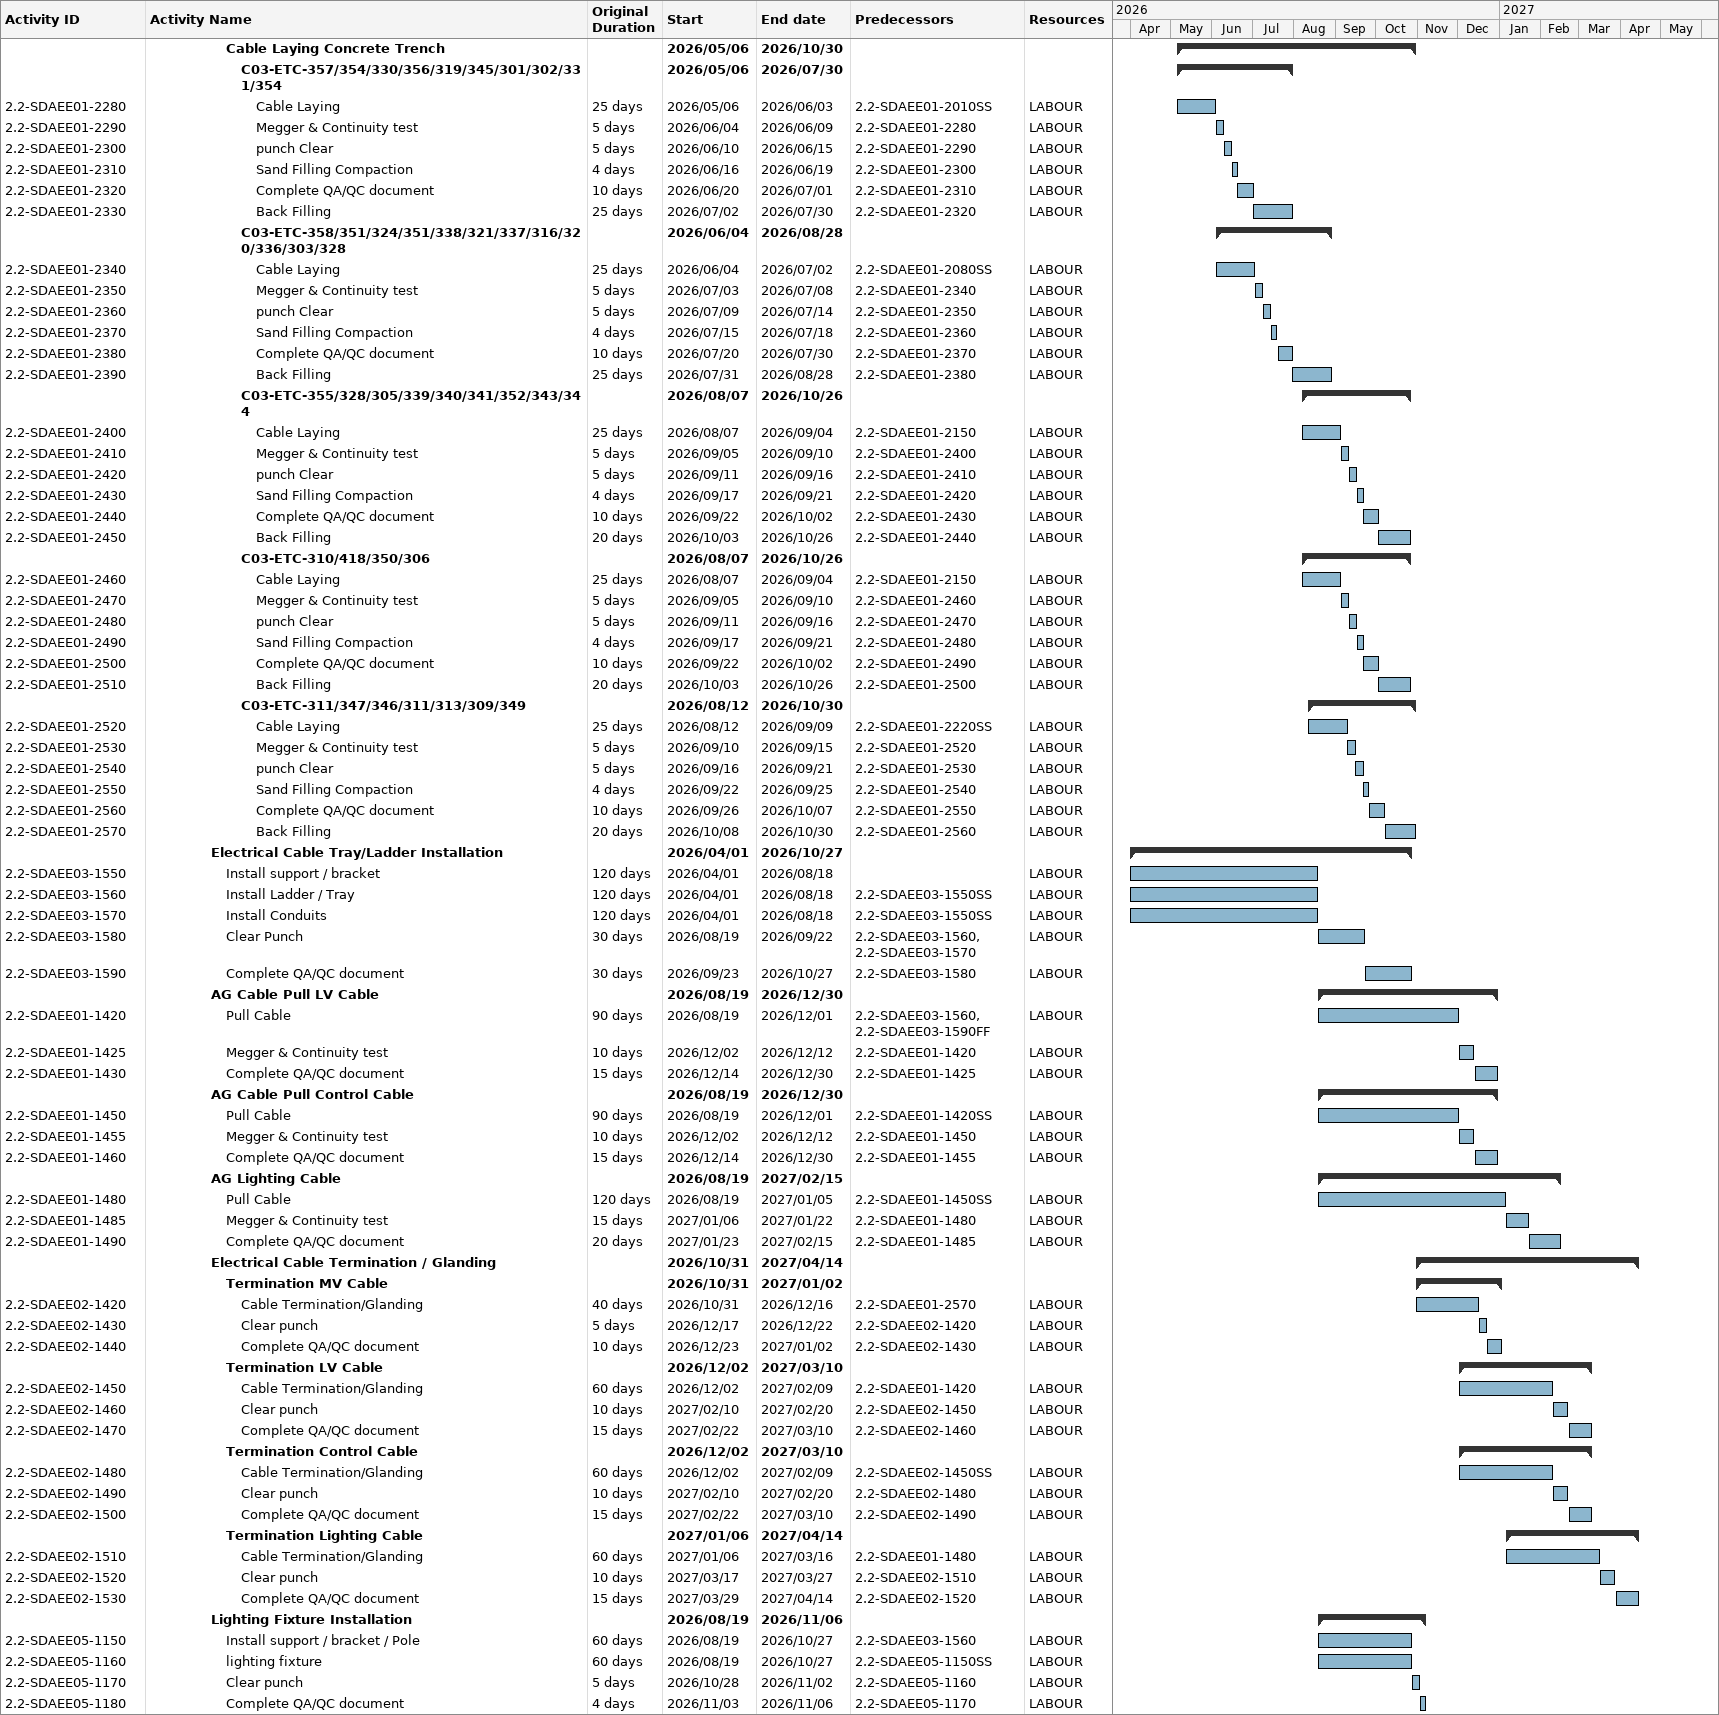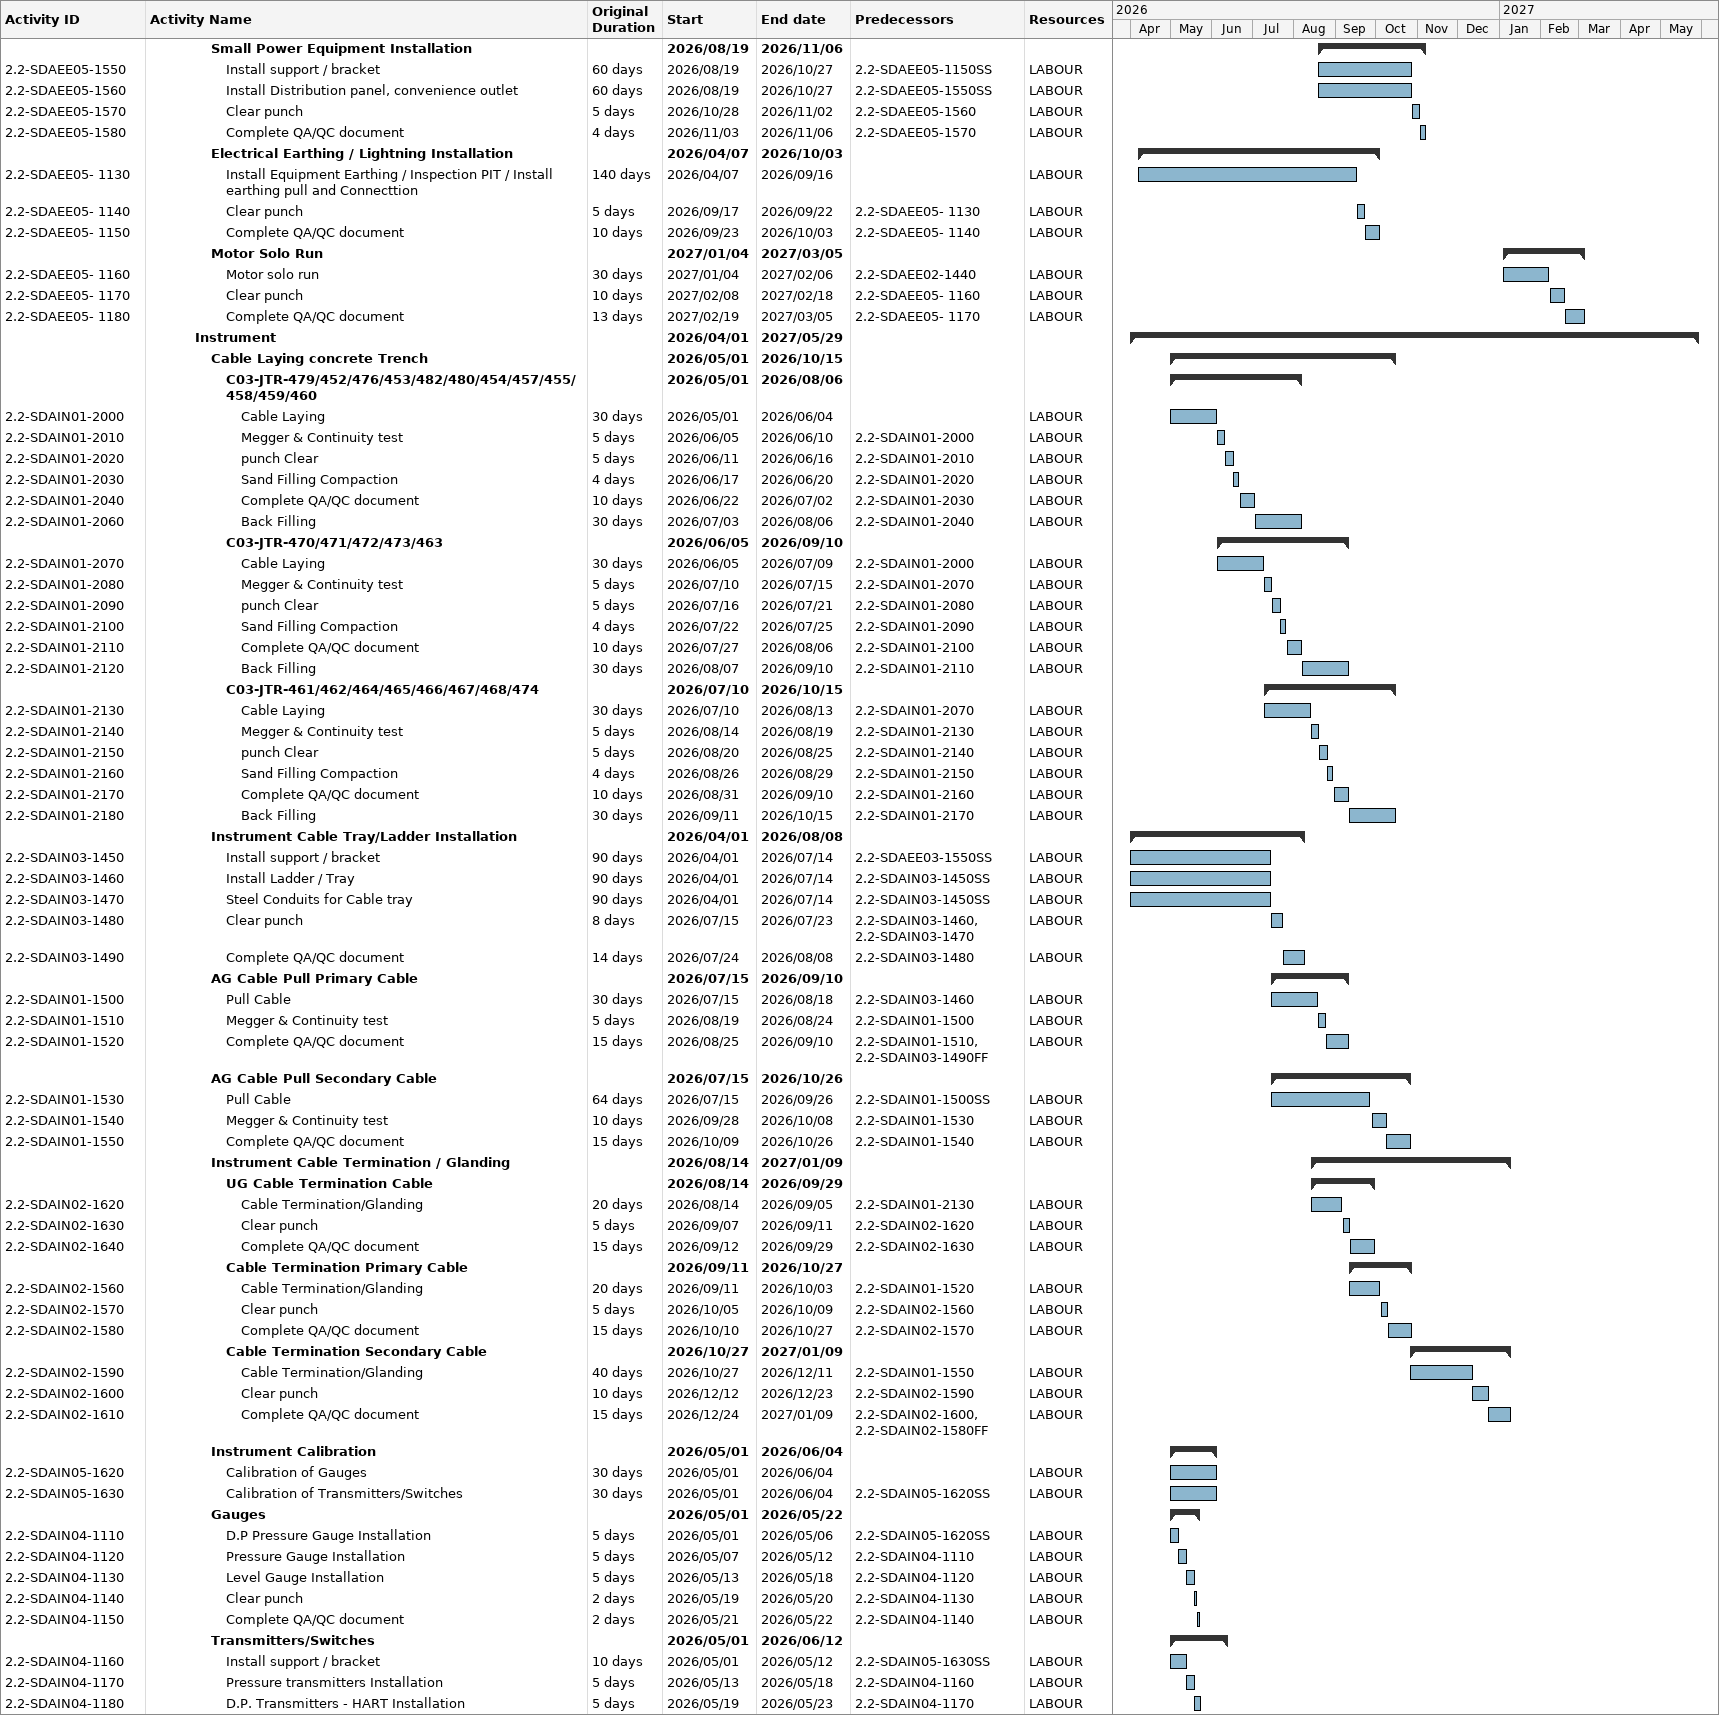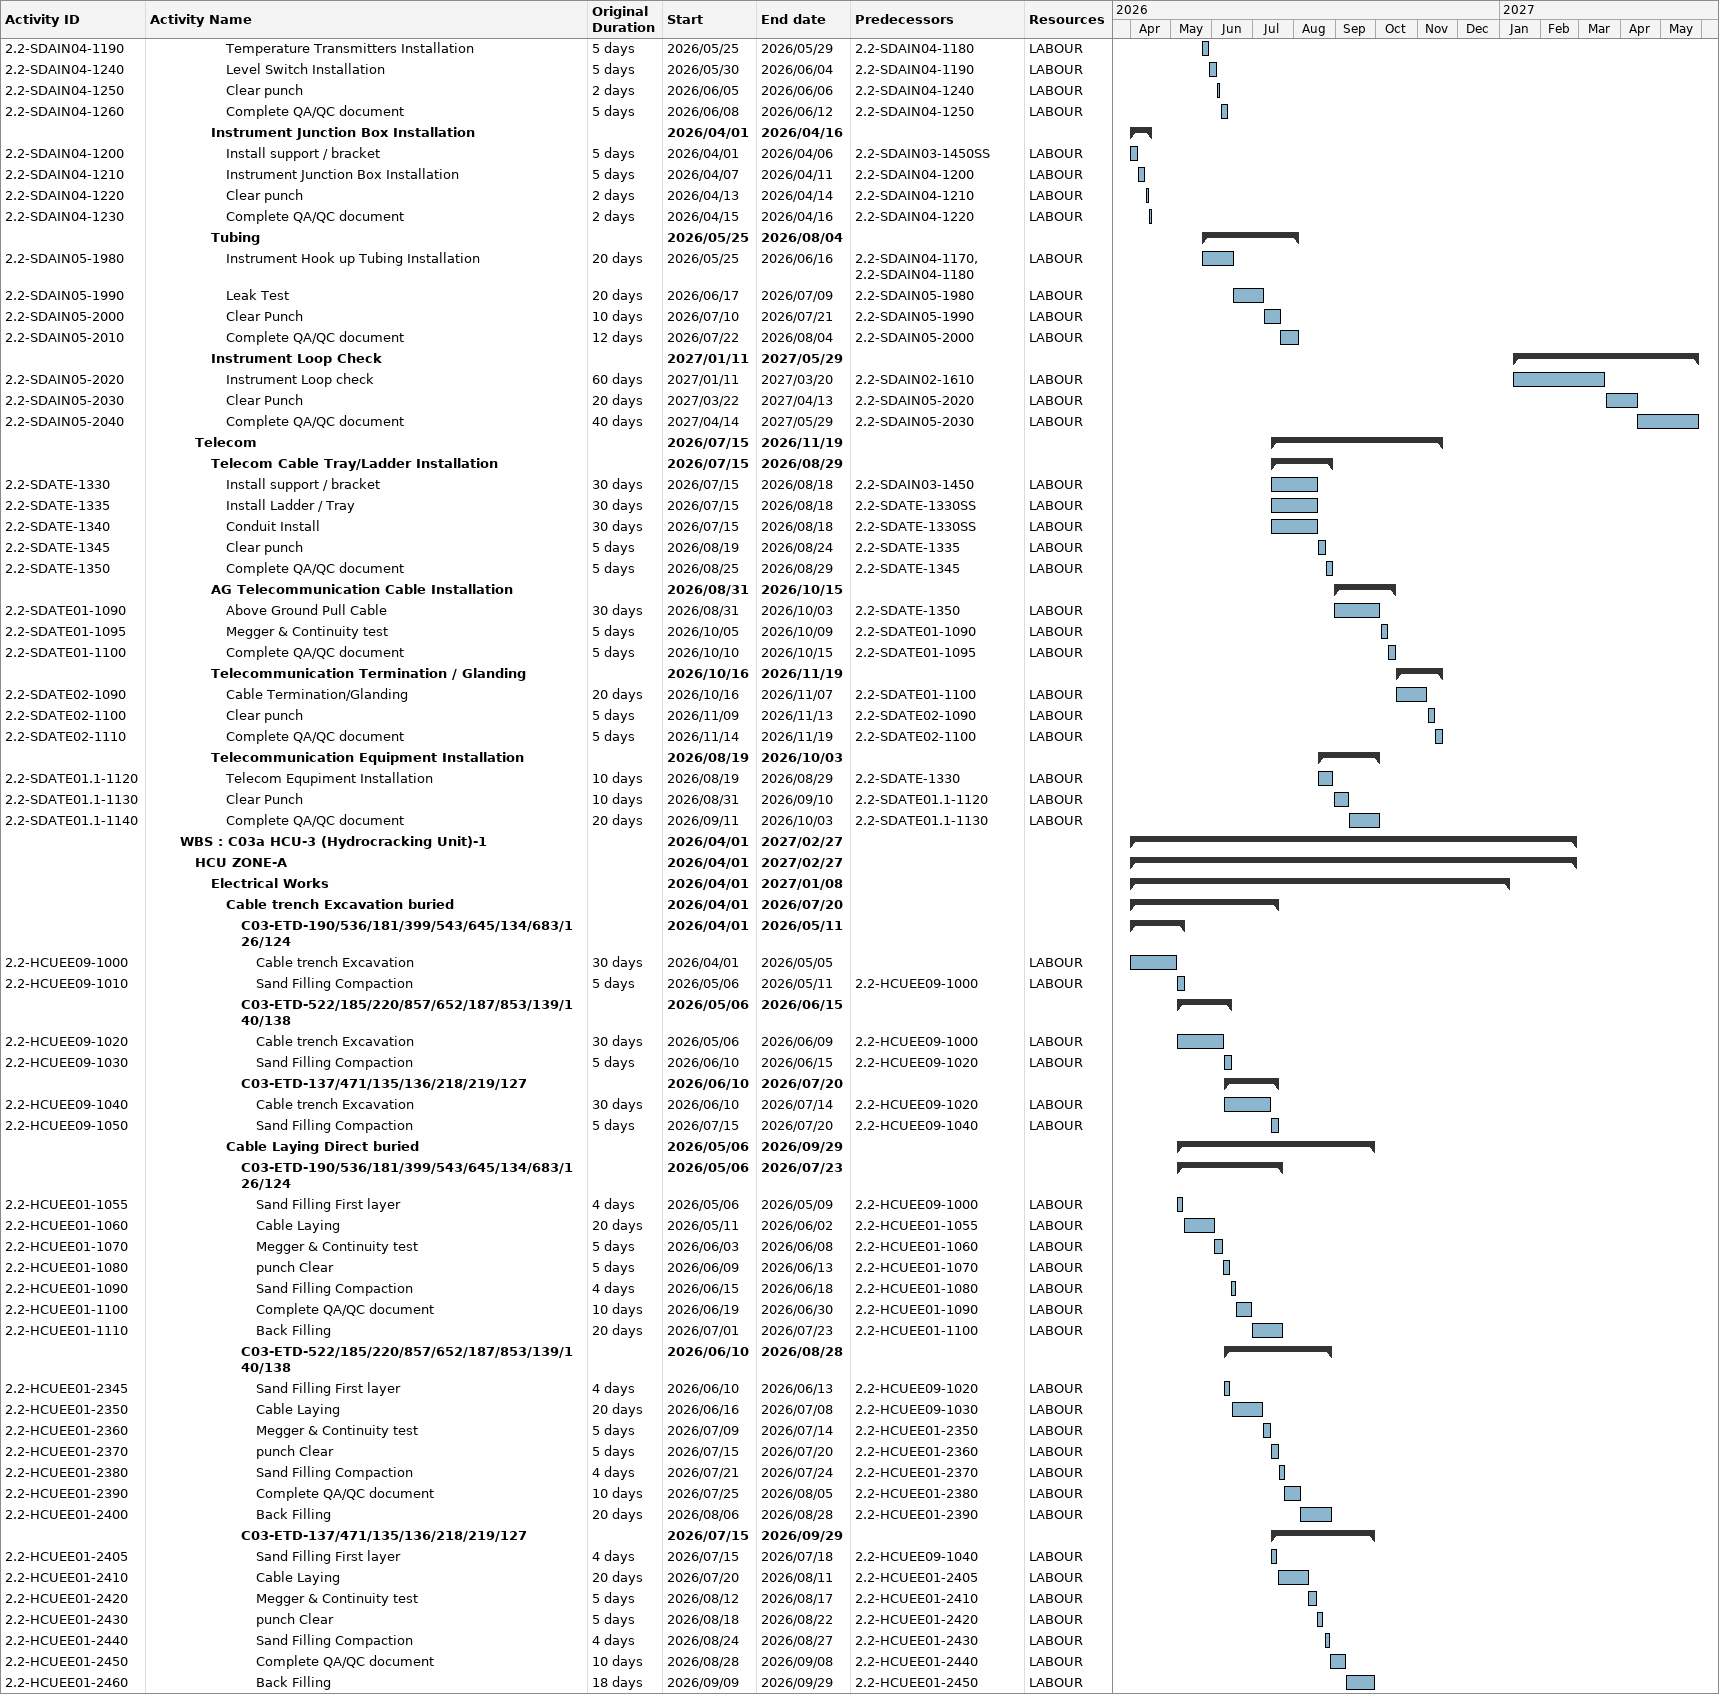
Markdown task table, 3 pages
| ID | Level | Task | Original duration | Start | Finish | Predecessors | Resources |
|---|---|---|---|---|---|---|---|
|  | 6 | **Cable Laying Concrete Trench** |  | 2026-05-06 | 2026-10-30 |  |  |
|  | 7 | **C03-ETC-357/354/330/356/319/345/301/302/331/354** |  | 2026-05-06 | 2026-07-30 |  |  |
| 2.2-SDAEE01-2280 | 8 | Cable Laying | 25d | 2026-05-06 | 2026-06-03 | 2.2-SDAEE01-2010SS | LABOUR |
| 2.2-SDAEE01-2290 | 8 | Megger & Continuity test | 5d | 2026-06-04 | 2026-06-09 | 2.2-SDAEE01-2280 | LABOUR |
| 2.2-SDAEE01-2300 | 8 | punch Clear | 5d | 2026-06-10 | 2026-06-15 | 2.2-SDAEE01-2290 | LABOUR |
| 2.2-SDAEE01-2310 | 8 | Sand Filling Compaction | 4d | 2026-06-16 | 2026-06-19 | 2.2-SDAEE01-2300 | LABOUR |
| 2.2-SDAEE01-2320 | 8 | Complete QA/QC document | 10d | 2026-06-20 | 2026-07-01 | 2.2-SDAEE01-2310 | LABOUR |
| 2.2-SDAEE01-2330 | 8 | Back Filling | 25d | 2026-07-02 | 2026-07-30 | 2.2-SDAEE01-2320 | LABOUR |
|  | 7 | **C03-ETC-358/351/324/351/338/321/337/316/320/336/303/328** |  | 2026-06-04 | 2026-08-28 |  |  |
| 2.2-SDAEE01-2340 | 8 | Cable Laying | 25d | 2026-06-04 | 2026-07-02 | 2.2-SDAEE01-2080SS | LABOUR |
| 2.2-SDAEE01-2350 | 8 | Megger & Continuity test | 5d | 2026-07-03 | 2026-07-08 | 2.2-SDAEE01-2340 | LABOUR |
| 2.2-SDAEE01-2360 | 8 | punch Clear | 5d | 2026-07-09 | 2026-07-14 | 2.2-SDAEE01-2350 | LABOUR |
| 2.2-SDAEE01-2370 | 8 | Sand Filling Compaction | 4d | 2026-07-15 | 2026-07-18 | 2.2-SDAEE01-2360 | LABOUR |
| 2.2-SDAEE01-2380 | 8 | Complete QA/QC document | 10d | 2026-07-20 | 2026-07-30 | 2.2-SDAEE01-2370 | LABOUR |
| 2.2-SDAEE01-2390 | 8 | Back Filling | 25d | 2026-07-31 | 2026-08-28 | 2.2-SDAEE01-2380 | LABOUR |
|  | 7 | **C03-ETC-355/328/305/339/340/341/352/343/344** |  | 2026-08-07 | 2026-10-26 |  |  |
| 2.2-SDAEE01-2400 | 8 | Cable Laying | 25d | 2026-08-07 | 2026-09-04 | 2.2-SDAEE01-2150 | LABOUR |
| 2.2-SDAEE01-2410 | 8 | Megger & Continuity test | 5d | 2026-09-05 | 2026-09-10 | 2.2-SDAEE01-2400 | LABOUR |
| 2.2-SDAEE01-2420 | 8 | punch Clear | 5d | 2026-09-11 | 2026-09-16 | 2.2-SDAEE01-2410 | LABOUR |
| 2.2-SDAEE01-2430 | 8 | Sand Filling Compaction | 4d | 2026-09-17 | 2026-09-21 | 2.2-SDAEE01-2420 | LABOUR |
| 2.2-SDAEE01-2440 | 8 | Complete QA/QC document | 10d | 2026-09-22 | 2026-10-02 | 2.2-SDAEE01-2430 | LABOUR |
| 2.2-SDAEE01-2450 | 8 | Back Filling | 20d | 2026-10-03 | 2026-10-26 | 2.2-SDAEE01-2440 | LABOUR |
|  | 7 | **C03-ETC-310/418/350/306** |  | 2026-08-07 | 2026-10-26 |  |  |
| 2.2-SDAEE01-2460 | 8 | Cable Laying | 25d | 2026-08-07 | 2026-09-04 | 2.2-SDAEE01-2150 | LABOUR |
| 2.2-SDAEE01-2470 | 8 | Megger & Continuity test | 5d | 2026-09-05 | 2026-09-10 | 2.2-SDAEE01-2460 | LABOUR |
| 2.2-SDAEE01-2480 | 8 | punch Clear | 5d | 2026-09-11 | 2026-09-16 | 2.2-SDAEE01-2470 | LABOUR |
| 2.2-SDAEE01-2490 | 8 | Sand Filling Compaction | 4d | 2026-09-17 | 2026-09-21 | 2.2-SDAEE01-2480 | LABOUR |
| 2.2-SDAEE01-2500 | 8 | Complete QA/QC document | 10d | 2026-09-22 | 2026-10-02 | 2.2-SDAEE01-2490 | LABOUR |
| 2.2-SDAEE01-2510 | 8 | Back Filling | 20d | 2026-10-03 | 2026-10-26 | 2.2-SDAEE01-2500 | LABOUR |
|  | 7 | **C03-ETC-311/347/346/311/313/309/349** |  | 2026-08-12 | 2026-10-30 |  |  |
| 2.2-SDAEE01-2520 | 8 | Cable Laying | 25d | 2026-08-12 | 2026-09-09 | 2.2-SDAEE01-2220SS | LABOUR |
| 2.2-SDAEE01-2530 | 8 | Megger & Continuity test | 5d | 2026-09-10 | 2026-09-15 | 2.2-SDAEE01-2520 | LABOUR |
| 2.2-SDAEE01-2540 | 8 | punch Clear | 5d | 2026-09-16 | 2026-09-21 | 2.2-SDAEE01-2530 | LABOUR |
| 2.2-SDAEE01-2550 | 8 | Sand Filling Compaction | 4d | 2026-09-22 | 2026-09-25 | 2.2-SDAEE01-2540 | LABOUR |
| 2.2-SDAEE01-2560 | 8 | Complete QA/QC document | 10d | 2026-09-26 | 2026-10-07 | 2.2-SDAEE01-2550 | LABOUR |
| 2.2-SDAEE01-2570 | 8 | Back Filling | 20d | 2026-10-08 | 2026-10-30 | 2.2-SDAEE01-2560 | LABOUR |
|  | 5 | **Electrical Cable Tray/Ladder Installation** |  | 2026-04-01 | 2026-10-27 |  |  |
| 2.2-SDAEE03-1550 | 6 | Install support / bracket | 120d | 2026-04-01 | 2026-08-18 |  | LABOUR |
| 2.2-SDAEE03-1560 | 6 | Install Ladder / Tray | 120d | 2026-04-01 | 2026-08-18 | 2.2-SDAEE03-1550SS | LABOUR |
| 2.2-SDAEE03-1570 | 6 | Install Conduits | 120d | 2026-04-01 | 2026-08-18 | 2.2-SDAEE03-1550SS | LABOUR |
| 2.2-SDAEE03-1580 | 6 | Clear Punch | 30d | 2026-08-19 | 2026-09-22 | 2.2-SDAEE03-1560, 2.2-SDAEE03-1570 | LABOUR |
| 2.2-SDAEE03-1590 | 6 | Complete QA/QC document | 30d | 2026-09-23 | 2026-10-27 | 2.2-SDAEE03-1580 | LABOUR |
|  | 5 | **AG Cable Pull LV Cable** |  | 2026-08-19 | 2026-12-30 |  |  |
| 2.2-SDAEE01-1420 | 6 | Pull Cable | 90d | 2026-08-19 | 2026-12-01 | 2.2-SDAEE03-1560, 2.2-SDAEE03-1590FF | LABOUR |
| 2.2-SDAEE01-1425 | 6 | Megger & Continuity test | 10d | 2026-12-02 | 2026-12-12 | 2.2-SDAEE01-1420 | LABOUR |
| 2.2-SDAEE01-1430 | 6 | Complete QA/QC document | 15d | 2026-12-14 | 2026-12-30 | 2.2-SDAEE01-1425 | LABOUR |
|  | 5 | **AG Cable Pull Control Cable** |  | 2026-08-19 | 2026-12-30 |  |  |
| 2.2-SDAEE01-1450 | 6 | Pull Cable | 90d | 2026-08-19 | 2026-12-01 | 2.2-SDAEE01-1420SS | LABOUR |
| 2.2-SDAEE01-1455 | 6 | Megger & Continuity test | 10d | 2026-12-02 | 2026-12-12 | 2.2-SDAEE01-1450 | LABOUR |
| 2.2-SDAEE01-1460 | 6 | Complete QA/QC document | 15d | 2026-12-14 | 2026-12-30 | 2.2-SDAEE01-1455 | LABOUR |
|  | 5 | **AG Lighting Cable** |  | 2026-08-19 | 2027-02-15 |  |  |
| 2.2-SDAEE01-1480 | 6 | Pull Cable | 120d | 2026-08-19 | 2027-01-05 | 2.2-SDAEE01-1450SS | LABOUR |
| 2.2-SDAEE01-1485 | 6 | Megger & Continuity test | 15d | 2027-01-06 | 2027-01-22 | 2.2-SDAEE01-1480 | LABOUR |
| 2.2-SDAEE01-1490 | 6 | Complete QA/QC document | 20d | 2027-01-23 | 2027-02-15 | 2.2-SDAEE01-1485 | LABOUR |
|  | 5 | **Electrical Cable Termination / Glanding** |  | 2026-10-31 | 2027-04-14 |  |  |
|  | 6 | **Termination MV Cable** |  | 2026-10-31 | 2027-01-02 |  |  |
| 2.2-SDAEE02-1420 | 7 | Cable Termination/Glanding | 40d | 2026-10-31 | 2026-12-16 | 2.2-SDAEE01-2570 | LABOUR |
| 2.2-SDAEE02-1430 | 7 | Clear punch | 5d | 2026-12-17 | 2026-12-22 | 2.2-SDAEE02-1420 | LABOUR |
| 2.2-SDAEE02-1440 | 7 | Complete QA/QC document | 10d | 2026-12-23 | 2027-01-02 | 2.2-SDAEE02-1430 | LABOUR |
|  | 6 | **Termination LV Cable** |  | 2026-12-02 | 2027-03-10 |  |  |
| 2.2-SDAEE02-1450 | 7 | Cable Termination/Glanding | 60d | 2026-12-02 | 2027-02-09 | 2.2-SDAEE01-1420 | LABOUR |
| 2.2-SDAEE02-1460 | 7 | Clear punch | 10d | 2027-02-10 | 2027-02-20 | 2.2-SDAEE02-1450 | LABOUR |
| 2.2-SDAEE02-1470 | 7 | Complete QA/QC document | 15d | 2027-02-22 | 2027-03-10 | 2.2-SDAEE02-1460 | LABOUR |
|  | 6 | **Termination Control Cable** |  | 2026-12-02 | 2027-03-10 |  |  |
| 2.2-SDAEE02-1480 | 7 | Cable Termination/Glanding | 60d | 2026-12-02 | 2027-02-09 | 2.2-SDAEE02-1450SS | LABOUR |
| 2.2-SDAEE02-1490 | 7 | Clear punch | 10d | 2027-02-10 | 2027-02-20 | 2.2-SDAEE02-1480 | LABOUR |
| 2.2-SDAEE02-1500 | 7 | Complete QA/QC document | 15d | 2027-02-22 | 2027-03-10 | 2.2-SDAEE02-1490 | LABOUR |
|  | 6 | **Termination Lighting Cable** |  | 2027-01-06 | 2027-04-14 |  |  |
| 2.2-SDAEE02-1510 | 7 | Cable Termination/Glanding | 60d | 2027-01-06 | 2027-03-16 | 2.2-SDAEE01-1480 | LABOUR |
| 2.2-SDAEE02-1520 | 7 | Clear punch | 10d | 2027-03-17 | 2027-03-27 | 2.2-SDAEE02-1510 | LABOUR |
| 2.2-SDAEE02-1530 | 7 | Complete QA/QC document | 15d | 2027-03-29 | 2027-04-14 | 2.2-SDAEE02-1520 | LABOUR |
|  | 5 | **Lighting Fixture Installation** |  | 2026-08-19 | 2026-11-06 |  |  |
| 2.2-SDAEE05-1150 | 6 | Install support / bracket / Pole | 60d | 2026-08-19 | 2026-10-27 | 2.2-SDAEE03-1560 | LABOUR |
| 2.2-SDAEE05-1160 | 6 | lighting fixture | 60d | 2026-08-19 | 2026-10-27 | 2.2-SDAEE05-1150SS | LABOUR |
| 2.2-SDAEE05-1170 | 6 | Clear punch | 5d | 2026-10-28 | 2026-11-02 | 2.2-SDAEE05-1160 | LABOUR |
| 2.2-SDAEE05-1180 | 6 | Complete QA/QC document | 4d | 2026-11-03 | 2026-11-06 | 2.2-SDAEE05-1170 | LABOUR |
|  | 5 | **Small Power Equipment Installation** |  | 2026-08-19 | 2026-11-06 |  |  |
| 2.2-SDAEE05-1550 | 6 | Install support / bracket | 60d | 2026-08-19 | 2026-10-27 | 2.2-SDAEE05-1150SS | LABOUR |
| 2.2-SDAEE05-1560 | 6 | Install Distribution panel, convenience outlet | 60d | 2026-08-19 | 2026-10-27 | 2.2-SDAEE05-1550SS | LABOUR |
| 2.2-SDAEE05-1570 | 6 | Clear punch | 5d | 2026-10-28 | 2026-11-02 | 2.2-SDAEE05-1560 | LABOUR |
| 2.2-SDAEE05-1580 | 6 | Complete QA/QC document | 4d | 2026-11-03 | 2026-11-06 | 2.2-SDAEE05-1570 | LABOUR |
|  | 5 | **Electrical Earthing / Lightning Installation** |  | 2026-04-07 | 2026-10-03 |  |  |
| 2.2-SDAEE05- 1130 | 6 | Install Equipment Earthing / Inspection PIT / Install earthing pull and Connecttion | 140d | 2026-04-07 | 2026-09-16 |  | LABOUR |
| 2.2-SDAEE05- 1140 | 6 | Clear punch | 5d | 2026-09-17 | 2026-09-22 | 2.2-SDAEE05- 1130 | LABOUR |
| 2.2-SDAEE05- 1150 | 6 | Complete QA/QC document | 10d | 2026-09-23 | 2026-10-03 | 2.2-SDAEE05- 1140 | LABOUR |
|  | 5 | **Motor Solo Run** |  | 2027-01-04 | 2027-03-05 |  |  |
| 2.2-SDAEE05- 1160 | 6 | Motor solo run | 30d | 2027-01-04 | 2027-02-06 | 2.2-SDAEE02-1440 | LABOUR |
| 2.2-SDAEE05- 1170 | 6 | Clear punch | 10d | 2027-02-08 | 2027-02-18 | 2.2-SDAEE05- 1160 | LABOUR |
| 2.2-SDAEE05- 1180 | 6 | Complete QA/QC document | 13d | 2027-02-19 | 2027-03-05 | 2.2-SDAEE05- 1170 | LABOUR |
|  | 4 | **Instrument** |  | 2026-04-01 | 2027-05-29 |  |  |
|  | 5 | **Cable Laying concrete Trench** |  | 2026-05-01 | 2026-10-15 |  |  |
|  | 6 | **C03-JTR-479/452/476/453/482/480/454/457/455/458/459/460** |  | 2026-05-01 | 2026-08-06 |  |  |
| 2.2-SDAIN01-2000 | 7 | Cable Laying | 30d | 2026-05-01 | 2026-06-04 |  | LABOUR |
| 2.2-SDAIN01-2010 | 7 | Megger & Continuity test | 5d | 2026-06-05 | 2026-06-10 | 2.2-SDAIN01-2000 | LABOUR |
| 2.2-SDAIN01-2020 | 7 | punch Clear | 5d | 2026-06-11 | 2026-06-16 | 2.2-SDAIN01-2010 | LABOUR |
| 2.2-SDAIN01-2030 | 7 | Sand Filling Compaction | 4d | 2026-06-17 | 2026-06-20 | 2.2-SDAIN01-2020 | LABOUR |
| 2.2-SDAIN01-2040 | 7 | Complete QA/QC document | 10d | 2026-06-22 | 2026-07-02 | 2.2-SDAIN01-2030 | LABOUR |
| 2.2-SDAIN01-2060 | 7 | Back Filling | 30d | 2026-07-03 | 2026-08-06 | 2.2-SDAIN01-2040 | LABOUR |
|  | 6 | **C03-JTR-470/471/472/473/463** |  | 2026-06-05 | 2026-09-10 |  |  |
| 2.2-SDAIN01-2070 | 7 | Cable Laying | 30d | 2026-06-05 | 2026-07-09 | 2.2-SDAIN01-2000 | LABOUR |
| 2.2-SDAIN01-2080 | 7 | Megger & Continuity test | 5d | 2026-07-10 | 2026-07-15 | 2.2-SDAIN01-2070 | LABOUR |
| 2.2-SDAIN01-2090 | 7 | punch Clear | 5d | 2026-07-16 | 2026-07-21 | 2.2-SDAIN01-2080 | LABOUR |
| 2.2-SDAIN01-2100 | 7 | Sand Filling Compaction | 4d | 2026-07-22 | 2026-07-25 | 2.2-SDAIN01-2090 | LABOUR |
| 2.2-SDAIN01-2110 | 7 | Complete QA/QC document | 10d | 2026-07-27 | 2026-08-06 | 2.2-SDAIN01-2100 | LABOUR |
| 2.2-SDAIN01-2120 | 7 | Back Filling | 30d | 2026-08-07 | 2026-09-10 | 2.2-SDAIN01-2110 | LABOUR |
|  | 6 | **C03-JTR-461/462/464/465/466/467/468/474** |  | 2026-07-10 | 2026-10-15 |  |  |
| 2.2-SDAIN01-2130 | 7 | Cable Laying | 30d | 2026-07-10 | 2026-08-13 | 2.2-SDAIN01-2070 | LABOUR |
| 2.2-SDAIN01-2140 | 7 | Megger & Continuity test | 5d | 2026-08-14 | 2026-08-19 | 2.2-SDAIN01-2130 | LABOUR |
| 2.2-SDAIN01-2150 | 7 | punch Clear | 5d | 2026-08-20 | 2026-08-25 | 2.2-SDAIN01-2140 | LABOUR |
| 2.2-SDAIN01-2160 | 7 | Sand Filling Compaction | 4d | 2026-08-26 | 2026-08-29 | 2.2-SDAIN01-2150 | LABOUR |
| 2.2-SDAIN01-2170 | 7 | Complete QA/QC document | 10d | 2026-08-31 | 2026-09-10 | 2.2-SDAIN01-2160 | LABOUR |
| 2.2-SDAIN01-2180 | 7 | Back Filling | 30d | 2026-09-11 | 2026-10-15 | 2.2-SDAIN01-2170 | LABOUR |
|  | 5 | **Instrument Cable Tray/Ladder Installation** |  | 2026-04-01 | 2026-08-08 |  |  |
| 2.2-SDAIN03-1450 | 6 | Install support / bracket | 90d | 2026-04-01 | 2026-07-14 | 2.2-SDAEE03-1550SS | LABOUR |
| 2.2-SDAIN03-1460 | 6 | Install Ladder / Tray | 90d | 2026-04-01 | 2026-07-14 | 2.2-SDAIN03-1450SS | LABOUR |
| 2.2-SDAIN03-1470 | 6 | Steel Conduits for Cable tray | 90d | 2026-04-01 | 2026-07-14 | 2.2-SDAIN03-1450SS | LABOUR |
| 2.2-SDAIN03-1480 | 6 | Clear punch | 8d | 2026-07-15 | 2026-07-23 | 2.2-SDAIN03-1460, 2.2-SDAIN03-1470 | LABOUR |
| 2.2-SDAIN03-1490 | 6 | Complete QA/QC document | 14d | 2026-07-24 | 2026-08-08 | 2.2-SDAIN03-1480 | LABOUR |
|  | 5 | **AG Cable Pull Primary Cable** |  | 2026-07-15 | 2026-09-10 |  |  |
| 2.2-SDAIN01-1500 | 6 | Pull Cable | 30d | 2026-07-15 | 2026-08-18 | 2.2-SDAIN03-1460 | LABOUR |
| 2.2-SDAIN01-1510 | 6 | Megger & Continuity test | 5d | 2026-08-19 | 2026-08-24 | 2.2-SDAIN01-1500 | LABOUR |
| 2.2-SDAIN01-1520 | 6 | Complete QA/QC document | 15d | 2026-08-25 | 2026-09-10 | 2.2-SDAIN01-1510, 2.2-SDAIN03-1490FF | LABOUR |
|  | 5 | **AG Cable Pull Secondary Cable** |  | 2026-07-15 | 2026-10-26 |  |  |
| 2.2-SDAIN01-1530 | 6 | Pull Cable | 64d | 2026-07-15 | 2026-09-26 | 2.2-SDAIN01-1500SS | LABOUR |
| 2.2-SDAIN01-1540 | 6 | Megger & Continuity test | 10d | 2026-09-28 | 2026-10-08 | 2.2-SDAIN01-1530 | LABOUR |
| 2.2-SDAIN01-1550 | 6 | Complete QA/QC document | 15d | 2026-10-09 | 2026-10-26 | 2.2-SDAIN01-1540 | LABOUR |
|  | 5 | **Instrument Cable Termination / Glanding** |  | 2026-08-14 | 2027-01-09 |  |  |
|  | 6 | **UG Cable Termination Cable** |  | 2026-08-14 | 2026-09-29 |  |  |
| 2.2-SDAIN02-1620 | 7 | Cable Termination/Glanding | 20d | 2026-08-14 | 2026-09-05 | 2.2-SDAIN01-2130 | LABOUR |
| 2.2-SDAIN02-1630 | 7 | Clear punch | 5d | 2026-09-07 | 2026-09-11 | 2.2-SDAIN02-1620 | LABOUR |
| 2.2-SDAIN02-1640 | 7 | Complete QA/QC document | 15d | 2026-09-12 | 2026-09-29 | 2.2-SDAIN02-1630 | LABOUR |
|  | 6 | **Cable Termination Primary Cable** |  | 2026-09-11 | 2026-10-27 |  |  |
| 2.2-SDAIN02-1560 | 7 | Cable Termination/Glanding | 20d | 2026-09-11 | 2026-10-03 | 2.2-SDAIN01-1520 | LABOUR |
| 2.2-SDAIN02-1570 | 7 | Clear punch | 5d | 2026-10-05 | 2026-10-09 | 2.2-SDAIN02-1560 | LABOUR |
| 2.2-SDAIN02-1580 | 7 | Complete QA/QC document | 15d | 2026-10-10 | 2026-10-27 | 2.2-SDAIN02-1570 | LABOUR |
|  | 6 | **Cable Termination Secondary Cable** |  | 2026-10-27 | 2027-01-09 |  |  |
| 2.2-SDAIN02-1590 | 7 | Cable Termination/Glanding | 40d | 2026-10-27 | 2026-12-11 | 2.2-SDAIN01-1550 | LABOUR |
| 2.2-SDAIN02-1600 | 7 | Clear punch | 10d | 2026-12-12 | 2026-12-23 | 2.2-SDAIN02-1590 | LABOUR |
| 2.2-SDAIN02-1610 | 7 | Complete QA/QC document | 15d | 2026-12-24 | 2027-01-09 | 2.2-SDAIN02-1600, 2.2-SDAIN02-1580FF | LABOUR |
|  | 5 | **Instrument Calibration** |  | 2026-05-01 | 2026-06-04 |  |  |
| 2.2-SDAIN05-1620 | 6 | Calibration of Gauges | 30d | 2026-05-01 | 2026-06-04 |  | LABOUR |
| 2.2-SDAIN05-1630 | 6 | Calibration of Transmitters/Switches | 30d | 2026-05-01 | 2026-06-04 | 2.2-SDAIN05-1620SS | LABOUR |
|  | 5 | **Gauges** |  | 2026-05-01 | 2026-05-22 |  |  |
| 2.2-SDAIN04-1110 | 6 | D.P Pressure Gauge Installation | 5d | 2026-05-01 | 2026-05-06 | 2.2-SDAIN05-1620SS | LABOUR |
| 2.2-SDAIN04-1120 | 6 | Pressure Gauge Installation | 5d | 2026-05-07 | 2026-05-12 | 2.2-SDAIN04-1110 | LABOUR |
| 2.2-SDAIN04-1130 | 6 | Level Gauge Installation | 5d | 2026-05-13 | 2026-05-18 | 2.2-SDAIN04-1120 | LABOUR |
| 2.2-SDAIN04-1140 | 6 | Clear punch | 2d | 2026-05-19 | 2026-05-20 | 2.2-SDAIN04-1130 | LABOUR |
| 2.2-SDAIN04-1150 | 6 | Complete QA/QC document | 2d | 2026-05-21 | 2026-05-22 | 2.2-SDAIN04-1140 | LABOUR |
|  | 5 | **Transmitters/Switches** |  | 2026-05-01 | 2026-06-12 |  |  |
| 2.2-SDAIN04-1160 | 6 | Install support / bracket | 10d | 2026-05-01 | 2026-05-12 | 2.2-SDAIN05-1630SS | LABOUR |
| 2.2-SDAIN04-1170 | 6 | Pressure transmitters Installation | 5d | 2026-05-13 | 2026-05-18 | 2.2-SDAIN04-1160 | LABOUR |
| 2.2-SDAIN04-1180 | 6 | D.P. Transmitters - HART Installation | 5d | 2026-05-19 | 2026-05-23 | 2.2-SDAIN04-1170 | LABOUR |
| 2.2-SDAIN04-1190 | 6 | Temperature Transmitters Installation | 5d | 2026-05-25 | 2026-05-29 | 2.2-SDAIN04-1180 | LABOUR |
| 2.2-SDAIN04-1240 | 6 | Level Switch Installation | 5d | 2026-05-30 | 2026-06-04 | 2.2-SDAIN04-1190 | LABOUR |
| 2.2-SDAIN04-1250 | 6 | Clear punch | 2d | 2026-06-05 | 2026-06-06 | 2.2-SDAIN04-1240 | LABOUR |
| 2.2-SDAIN04-1260 | 6 | Complete QA/QC document | 5d | 2026-06-08 | 2026-06-12 | 2.2-SDAIN04-1250 | LABOUR |
|  | 5 | **Instrument Junction Box Installation** |  | 2026-04-01 | 2026-04-16 |  |  |
| 2.2-SDAIN04-1200 | 6 | Install support / bracket | 5d | 2026-04-01 | 2026-04-06 | 2.2-SDAIN03-1450SS | LABOUR |
| 2.2-SDAIN04-1210 | 6 | Instrument Junction Box Installation | 5d | 2026-04-07 | 2026-04-11 | 2.2-SDAIN04-1200 | LABOUR |
| 2.2-SDAIN04-1220 | 6 | Clear punch | 2d | 2026-04-13 | 2026-04-14 | 2.2-SDAIN04-1210 | LABOUR |
| 2.2-SDAIN04-1230 | 6 | Complete QA/QC document | 2d | 2026-04-15 | 2026-04-16 | 2.2-SDAIN04-1220 | LABOUR |
|  | 5 | **Tubing** |  | 2026-05-25 | 2026-08-04 |  |  |
| 2.2-SDAIN05-1980 | 6 | Instrument Hook up Tubing Installation | 20d | 2026-05-25 | 2026-06-16 | 2.2-SDAIN04-1170, 2.2-SDAIN04-1180 | LABOUR |
| 2.2-SDAIN05-1990 | 6 | Leak Test | 20d | 2026-06-17 | 2026-07-09 | 2.2-SDAIN05-1980 | LABOUR |
| 2.2-SDAIN05-2000 | 6 | Clear Punch | 10d | 2026-07-10 | 2026-07-21 | 2.2-SDAIN05-1990 | LABOUR |
| 2.2-SDAIN05-2010 | 6 | Complete QA/QC document | 12d | 2026-07-22 | 2026-08-04 | 2.2-SDAIN05-2000 | LABOUR |
|  | 5 | **Instrument Loop Check** |  | 2027-01-11 | 2027-05-29 |  |  |
| 2.2-SDAIN05-2020 | 6 | Instrument Loop check | 60d | 2027-01-11 | 2027-03-20 | 2.2-SDAIN02-1610 | LABOUR |
| 2.2-SDAIN05-2030 | 6 | Clear Punch | 20d | 2027-03-22 | 2027-04-13 | 2.2-SDAIN05-2020 | LABOUR |
| 2.2-SDAIN05-2040 | 6 | Complete QA/QC document | 40d | 2027-04-14 | 2027-05-29 | 2.2-SDAIN05-2030 | LABOUR |
|  | 4 | **Telecom** |  | 2026-07-15 | 2026-11-19 |  |  |
|  | 5 | **Telecom Cable Tray/Ladder Installation** |  | 2026-07-15 | 2026-08-29 |  |  |
| 2.2-SDATE-1330 | 6 | Install support / bracket | 30d | 2026-07-15 | 2026-08-18 | 2.2-SDAIN03-1450 | LABOUR |
| 2.2-SDATE-1335 | 6 | Install Ladder / Tray | 30d | 2026-07-15 | 2026-08-18 | 2.2-SDATE-1330SS | LABOUR |
| 2.2-SDATE-1340 | 6 | Conduit Install | 30d | 2026-07-15 | 2026-08-18 | 2.2-SDATE-1330SS | LABOUR |
| 2.2-SDATE-1345 | 6 | Clear punch | 5d | 2026-08-19 | 2026-08-24 | 2.2-SDATE-1335 | LABOUR |
| 2.2-SDATE-1350 | 6 | Complete QA/QC document | 5d | 2026-08-25 | 2026-08-29 | 2.2-SDATE-1345 | LABOUR |
|  | 5 | **AG Telecommunication Cable Installation** |  | 2026-08-31 | 2026-10-15 |  |  |
| 2.2-SDATE01-1090 | 6 | Above Ground Pull Cable | 30d | 2026-08-31 | 2026-10-03 | 2.2-SDATE-1350 | LABOUR |
| 2.2-SDATE01-1095 | 6 | Megger & Continuity test | 5d | 2026-10-05 | 2026-10-09 | 2.2-SDATE01-1090 | LABOUR |
| 2.2-SDATE01-1100 | 6 | Complete QA/QC document | 5d | 2026-10-10 | 2026-10-15 | 2.2-SDATE01-1095 | LABOUR |
|  | 5 | **Telecommunication Termination / Glanding** |  | 2026-10-16 | 2026-11-19 |  |  |
| 2.2-SDATE02-1090 | 6 | Cable Termination/Glanding | 20d | 2026-10-16 | 2026-11-07 | 2.2-SDATE01-1100 | LABOUR |
| 2.2-SDATE02-1100 | 6 | Clear punch | 5d | 2026-11-09 | 2026-11-13 | 2.2-SDATE02-1090 | LABOUR |
| 2.2-SDATE02-1110 | 6 | Complete QA/QC document | 5d | 2026-11-14 | 2026-11-19 | 2.2-SDATE02-1100 | LABOUR |
|  | 5 | **Telecommunication Equipment Installation** |  | 2026-08-19 | 2026-10-03 |  |  |
| 2.2-SDATE01.1-1120 | 6 | Telecom Equpiment Installation | 10d | 2026-08-19 | 2026-08-29 | 2.2-SDATE-1330 | LABOUR |
| 2.2-SDATE01.1-1130 | 6 | Clear Punch | 10d | 2026-08-31 | 2026-09-10 | 2.2-SDATE01.1-1120 | LABOUR |
| 2.2-SDATE01.1-1140 | 6 | Complete QA/QC document | 20d | 2026-09-11 | 2026-10-03 | 2.2-SDATE01.1-1130 | LABOUR |
|  | 3 | **WBS : C03a HCU-3 (Hydrocracking Unit)-1** |  | 2026-04-01 | 2027-02-27 |  |  |
|  | 4 | **HCU ZONE-A** |  | 2026-04-01 | 2027-02-27 |  |  |
|  | 5 | **Electrical Works** |  | 2026-04-01 | 2027-01-08 |  |  |
|  | 6 | **Cable trench Excavation buried** |  | 2026-04-01 | 2026-07-20 |  |  |
|  | 7 | **C03-ETD-190/536/181/399/543/645/134/683/126/124** |  | 2026-04-01 | 2026-05-11 |  |  |
| 2.2-HCUEE09-1000 | 8 | Cable trench Excavation | 30d | 2026-04-01 | 2026-05-05 |  | LABOUR |
| 2.2-HCUEE09-1010 | 8 | Sand Filling Compaction | 5d | 2026-05-06 | 2026-05-11 | 2.2-HCUEE09-1000 | LABOUR |
|  | 7 | **C03-ETD-522/185/220/857/652/187/853/139/140/138** |  | 2026-05-06 | 2026-06-15 |  |  |
| 2.2-HCUEE09-1020 | 8 | Cable trench Excavation | 30d | 2026-05-06 | 2026-06-09 | 2.2-HCUEE09-1000 | LABOUR |
| 2.2-HCUEE09-1030 | 8 | Sand Filling Compaction | 5d | 2026-06-10 | 2026-06-15 | 2.2-HCUEE09-1020 | LABOUR |
|  | 7 | **C03-ETD-137/471/135/136/218/219/127** |  | 2026-06-10 | 2026-07-20 |  |  |
| 2.2-HCUEE09-1040 | 8 | Cable trench Excavation | 30d | 2026-06-10 | 2026-07-14 | 2.2-HCUEE09-1020 | LABOUR |
| 2.2-HCUEE09-1050 | 8 | Sand Filling Compaction | 5d | 2026-07-15 | 2026-07-20 | 2.2-HCUEE09-1040 | LABOUR |
|  | 6 | **Cable Laying Direct buried** |  | 2026-05-06 | 2026-09-29 |  |  |
|  | 7 | **C03-ETD-190/536/181/399/543/645/134/683/126/124** |  | 2026-05-06 | 2026-07-23 |  |  |
| 2.2-HCUEE01-1055 | 8 | Sand Filling First layer | 4d | 2026-05-06 | 2026-05-09 | 2.2-HCUEE09-1000 | LABOUR |
| 2.2-HCUEE01-1060 | 8 | Cable Laying | 20d | 2026-05-11 | 2026-06-02 | 2.2-HCUEE01-1055 | LABOUR |
| 2.2-HCUEE01-1070 | 8 | Megger & Continuity test | 5d | 2026-06-03 | 2026-06-08 | 2.2-HCUEE01-1060 | LABOUR |
| 2.2-HCUEE01-1080 | 8 | punch Clear | 5d | 2026-06-09 | 2026-06-13 | 2.2-HCUEE01-1070 | LABOUR |
| 2.2-HCUEE01-1090 | 8 | Sand Filling Compaction | 4d | 2026-06-15 | 2026-06-18 | 2.2-HCUEE01-1080 | LABOUR |
| 2.2-HCUEE01-1100 | 8 | Complete QA/QC document | 10d | 2026-06-19 | 2026-06-30 | 2.2-HCUEE01-1090 | LABOUR |
| 2.2-HCUEE01-1110 | 8 | Back Filling | 20d | 2026-07-01 | 2026-07-23 | 2.2-HCUEE01-1100 | LABOUR |
|  | 7 | **C03-ETD-522/185/220/857/652/187/853/139/140/138** |  | 2026-06-10 | 2026-08-28 |  |  |
| 2.2-HCUEE01-2345 | 8 | Sand Filling First layer | 4d | 2026-06-10 | 2026-06-13 | 2.2-HCUEE09-1020 | LABOUR |
| 2.2-HCUEE01-2350 | 8 | Cable Laying | 20d | 2026-06-16 | 2026-07-08 | 2.2-HCUEE09-1030 | LABOUR |
| 2.2-HCUEE01-2360 | 8 | Megger & Continuity test | 5d | 2026-07-09 | 2026-07-14 | 2.2-HCUEE01-2350 | LABOUR |
| 2.2-HCUEE01-2370 | 8 | punch Clear | 5d | 2026-07-15 | 2026-07-20 | 2.2-HCUEE01-2360 | LABOUR |
| 2.2-HCUEE01-2380 | 8 | Sand Filling Compaction | 4d | 2026-07-21 | 2026-07-24 | 2.2-HCUEE01-2370 | LABOUR |
| 2.2-HCUEE01-2390 | 8 | Complete QA/QC document | 10d | 2026-07-25 | 2026-08-05 | 2.2-HCUEE01-2380 | LABOUR |
| 2.2-HCUEE01-2400 | 8 | Back Filling | 20d | 2026-08-06 | 2026-08-28 | 2.2-HCUEE01-2390 | LABOUR |
|  | 7 | **C03-ETD-137/471/135/136/218/219/127** |  | 2026-07-15 | 2026-09-29 |  |  |
| 2.2-HCUEE01-2405 | 8 | Sand Filling First layer | 4d | 2026-07-15 | 2026-07-18 | 2.2-HCUEE09-1040 | LABOUR |
| 2.2-HCUEE01-2410 | 8 | Cable Laying | 20d | 2026-07-20 | 2026-08-11 | 2.2-HCUEE01-2405 | LABOUR |
| 2.2-HCUEE01-2420 | 8 | Megger & Continuity test | 5d | 2026-08-12 | 2026-08-17 | 2.2-HCUEE01-2410 | LABOUR |
| 2.2-HCUEE01-2430 | 8 | punch Clear | 5d | 2026-08-18 | 2026-08-22 | 2.2-HCUEE01-2420 | LABOUR |
| 2.2-HCUEE01-2440 | 8 | Sand Filling Compaction | 4d | 2026-08-24 | 2026-08-27 | 2.2-HCUEE01-2430 | LABOUR |
| 2.2-HCUEE01-2450 | 8 | Complete QA/QC document | 10d | 2026-08-28 | 2026-09-08 | 2.2-HCUEE01-2440 | LABOUR |
| 2.2-HCUEE01-2460 | 8 | Back Filling | 18d | 2026-09-09 | 2026-09-29 | 2.2-HCUEE01-2450 | LABOUR |
